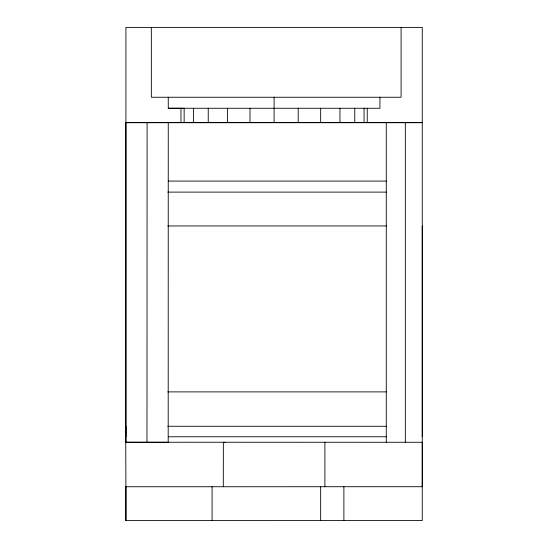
<?xml version="1.0" encoding="UTF-8"?>
<svg xmlns="http://www.w3.org/2000/svg" width="548" height="548" viewBox="0 0 548 548"><rect width="100%" height="100%" fill="white"/><g stroke="black" fill="none" stroke-linecap="round" stroke-linejoin="round"><path stroke-width="0.82" d="M125.739 442.25L125.91 486.747L422.261 486.72L422.261 442.27L125.739 442.25L168.195 442.291L168.263 122.656M146.98 442.277L147.097 122.656M212.076 520.586L212.076 486.72M223.296 486.72L223.351 442.277L225.029 442.27M320.662 520.586L320.662 486.72M343.884 520.586L343.884 486.72M386.278 442.27L386.278 122.704M422.261 436.77L422.261 225.947M125.869 436.77L125.903 426.269M125.91 486.747L125.91 520.6L125.924 486.597M125.862 122.656L422.261 122.649L125.862 122.656L125.862 442.27M168.263 97.249L168.263 108.257L184.135 108.257L184.135 122.649M168.263 108.257L379.928 108.257L379.928 97.249M168.25 181.073L386.278 181.073M167.763 192.108L386.395 192.108M167.757 225.947L386.395 225.947M167.743 391.889L386.388 391.889M167.75 426.269L386.395 426.269M168.202 436.77L386.278 436.77M125.91 520.6L422.261 520.586L422.261 27.4L125.93 27.4L125.91 442.414M405.328 122.704L405.328 442.27M401.095 27.4L401.095 97.249L151.337 97.249L151.33 27.4M367.229 108.257L367.229 122.649M364.057 108.257L364.057 122.649M354.755 108.257L354.755 122.649M339.952 108.257L339.952 122.649M324.896 442.27L324.896 486.72M320.662 108.257L320.662 122.649M298.201 108.257L298.201 122.649M274.096 97.249L274.096 122.649M249.991 108.257L249.991 122.649M227.53 108.257L227.53 122.649M208.24 108.257L208.24 122.649M193.437 108.257L193.437 122.649M180.97 108.264L180.97 122.656"/></g></svg>
